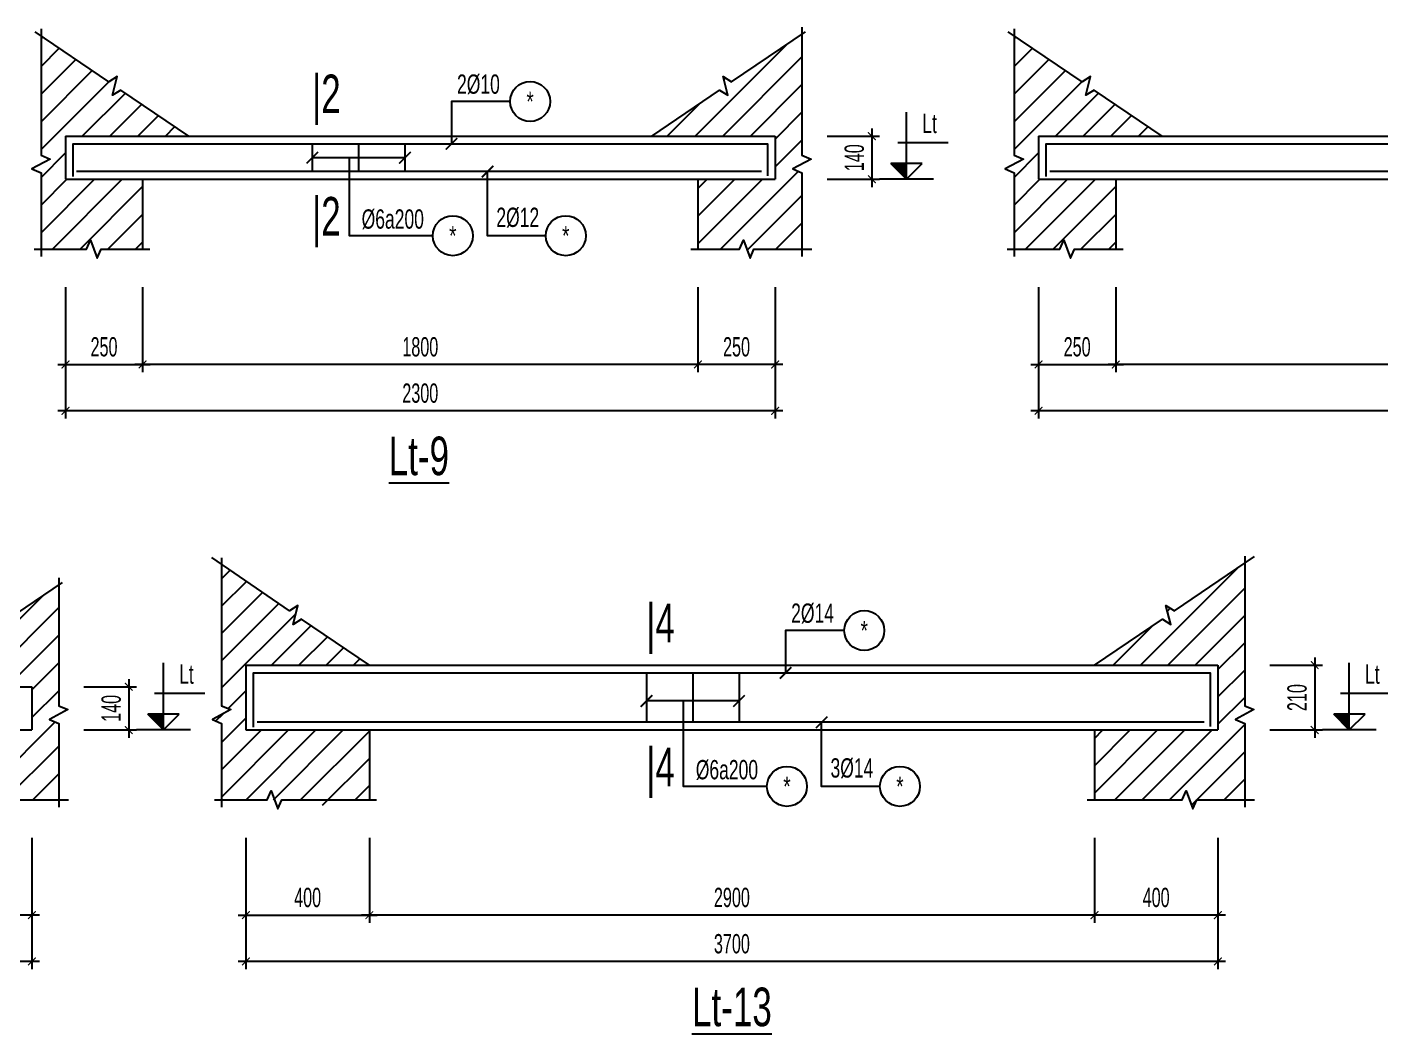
# Model space of a CAD drawing. Header units: millimetres. Extents: x 0 to 23128, y 0 to 16335.
# Drawn here: x 7968 to 12356, y 9179 to 12441 of the extents above; entities that cross this region are included whole.
import ezdxf
from ezdxf.enums import TextEntityAlignment as Align

# ---------------------------------------------------------------- set-up
doc = ezdxf.new("R2010")
doc.units = ezdxf.units.MM
doc.header["$LTSCALE"] = 100
doc.header["$MEASUREMENT"] = 0
doc.header["$PDMODE"] = 2
doc.layers.get('0').update_dxf_attribs({"lineweight": 20})
doc.layers.get('Defpoints').update_dxf_attribs({"color": 40, "lineweight": 20})
for name, color, linetype in [('CDC.02.DIM', 1, 'Continuous'), ('CDC.03.BORDER', 3, 'Continuous'), ('CDC.05.STEEL', 4, 'Continuous'), ('CDC.06.TEXT', 2, 'Continuous'), ('CDC.10.HATCH', 9, 'Continuous'), ('CDC.11.NOTE', 8, 'Continuous'), ('CDC.14.STEELNUM', 9, 'Continuous')]:
    doc.layers.add(name, color=color, linetype=linetype)
doc.styles.add('ARIAL', font='arial.ttf', dxfattribs={"width": 0.6})
doc.dimstyles.new('dim25', dxfattribs={"dimscale": 25, "dimtxt": 2.5, "dimasz": 1, "dimexe": 1, "dimexo": 0, "dimgap": 1, "dimtad": 1, "dimdec": 0, "dimdsep": 46, "dimtxsty": 'ARIAL', "dimblk": 'ARCHTICK', "dimcen": 1, "dimdle": 1, "dimclrd": 1, "dimclre": 1, "dimclrt": 2, "dimadec": 0, "dimazin": 0, "dimtfac": 0.00072, "dimtdec": 0, "dimtix": 1, "dimtmove": 2, "dimatfit": 3, "dimldrblk": 'ARCHTICK', "dimfxl": 1, "dimtolj": 1, "dimarcsym": 0})

# ---------------------------------------------------------------- blocks, each defined once
blk = doc.blocks.new('_ArchTick')
at = {"color": 0, "linetype": 'ByBlock', "const_width": 0.15}
blk.add_lwpolyline([(-0.5, -0.5), (0.5, 0.5)], dxfattribs=at)
blk = doc.blocks.new('*D51')
at = {"layer": 'CDC.02.DIM', "color": 1, "lineweight": -2, "transparency": 16777216}
for p, q in [((8092.5, 11597.7), (8092.5, 11322.7)), ((8342.5, 11597.7), (8342.5, 11322.7)), ((8067.5, 11347.7), (8367.5, 11347.7))]:
    blk.add_line(p, q, dxfattribs=at)
at = {"layer": 'Defpoints', "color": 0, "transparency": 16777216}
for p in [(8092.5, 11597.7), (8342.5, 11597.7), (8342.5, 11347.7)]:
    blk.add_point(p, dxfattribs=at)
at = {"layer": 'CDC.02.DIM', "color": 1, "lineweight": -2, "transparency": 16777216, "xscale": 25, "yscale": 25, "zscale": 25, "rotation": 180}
blk.add_blockref('_ArchTick', (8092.5, 11347.7), dxfattribs=at)
at = {"layer": 'CDC.02.DIM', "color": 1, "lineweight": -2, "transparency": 16777216, "xscale": 25, "yscale": 25, "zscale": 25}
blk.add_blockref('_ArchTick', (8342.5, 11347.7), dxfattribs=at)
at = {"layer": 'CDC.02.DIM', "color": 2, "transparency": 16777216, "insert": (8217.5, 11404.6), "char_height": 62.5, "attachment_point": 5, "style": 'ARIAL'}
blk.add_mtext('\\A1;250', dxfattribs=at)
blk = doc.blocks.new('*D52')
at = {"layer": 'CDC.02.DIM', "color": 1, "lineweight": -2, "transparency": 16777216}
for p, q in [((10142.5, 11597.7), (10142.5, 11322.7)), ((10392.5, 11597.7), (10392.5, 11322.7)), ((10417.5, 11347.7), (10117.5, 11347.7))]:
    blk.add_line(p, q, dxfattribs=at)
at = {"layer": 'Defpoints', "color": 0, "transparency": 16777216}
for p in [(10142.5, 11597.7), (10392.5, 11597.7), (10142.5, 11347.7)]:
    blk.add_point(p, dxfattribs=at)
at = {"layer": 'CDC.02.DIM', "color": 1, "lineweight": -2, "transparency": 16777216, "xscale": 25, "yscale": 25, "zscale": 25, "rotation": 180}
blk.add_blockref('_ArchTick', (10142.5, 11347.7), dxfattribs=at)
at = {"layer": 'CDC.02.DIM', "color": 1, "lineweight": -2, "transparency": 16777216, "xscale": 25, "yscale": 25, "zscale": 25}
blk.add_blockref('_ArchTick', (10392.5, 11347.7), dxfattribs=at)
at = {"layer": 'CDC.02.DIM', "color": 2, "transparency": 16777216, "insert": (10267.5, 11404.6), "char_height": 62.5, "attachment_point": 5, "style": 'ARIAL'}
blk.add_mtext('\\A1;250', dxfattribs=at)
blk = doc.blocks.new('*D53')
at = {"layer": 'CDC.02.DIM', "color": 1, "lineweight": -2, "transparency": 16777216}
for p, q in [((8342.5, 11597.7), (8342.5, 11322.7)), ((10142.5, 11597.7), (10142.5, 11322.7)), ((10167.5, 11347.7), (8317.5, 11347.7))]:
    blk.add_line(p, q, dxfattribs=at)
at = {"layer": 'Defpoints', "color": 0, "transparency": 16777216}
for p in [(8342.5, 11597.7), (10142.5, 11597.7), (8342.5, 11347.7)]:
    blk.add_point(p, dxfattribs=at)
at = {"layer": 'CDC.02.DIM', "color": 1, "lineweight": -2, "transparency": 16777216, "xscale": 25, "yscale": 25, "zscale": 25, "rotation": 180}
blk.add_blockref('_ArchTick', (8342.5, 11347.7), dxfattribs=at)
at = {"layer": 'CDC.02.DIM', "color": 1, "lineweight": -2, "transparency": 16777216, "xscale": 25, "yscale": 25, "zscale": 25}
blk.add_blockref('_ArchTick', (10142.5, 11347.7), dxfattribs=at)
at = {"layer": 'CDC.02.DIM', "color": 2, "transparency": 16777216, "insert": (9242.5, 11404.6), "char_height": 62.5, "attachment_point": 5, "style": 'ARIAL'}
blk.add_mtext('\\A1;1800', dxfattribs=at)
blk = doc.blocks.new('*D54')
at = {"layer": 'CDC.02.DIM', "color": 1, "lineweight": -2, "transparency": 16777216}
for p, q in [((8092.5, 11597.7), (8092.5, 11172.7)), ((10392.5, 11597.7), (10392.5, 11172.7)), ((10417.5, 11197.7), (8067.5, 11197.7))]:
    blk.add_line(p, q, dxfattribs=at)
at = {"layer": 'Defpoints', "color": 0, "transparency": 16777216}
for p in [(8092.5, 11597.7), (10392.5, 11597.7), (8092.5, 11197.7)]:
    blk.add_point(p, dxfattribs=at)
at = {"layer": 'CDC.02.DIM', "color": 1, "lineweight": -2, "transparency": 16777216, "xscale": 25, "yscale": 25, "zscale": 25, "rotation": 180}
blk.add_blockref('_ArchTick', (8092.5, 11197.7), dxfattribs=at)
at = {"layer": 'CDC.02.DIM', "color": 1, "lineweight": -2, "transparency": 16777216, "xscale": 25, "yscale": 25, "zscale": 25}
blk.add_blockref('_ArchTick', (10392.5, 11197.7), dxfattribs=at)
at = {"layer": 'CDC.02.DIM', "color": 2, "transparency": 16777216, "insert": (9242.5, 11254.6), "char_height": 62.5, "attachment_point": 5, "style": 'ARIAL'}
blk.add_mtext('\\A1;2300', dxfattribs=at)
blk = doc.blocks.new('*D55')
at = {"layer": 'CDC.02.DIM', "color": 1, "lineweight": -2, "transparency": 16777216}
for p, q in [((10706.2, 12112.7), (10706.2, 11922.7)), ((10560.7, 12087.7), (10731.2, 12087.7)), ((10560.7, 11947.7), (10731.2, 11947.7))]:
    blk.add_line(p, q, dxfattribs=at)
at = {"layer": 'Defpoints', "color": 0, "transparency": 16777216}
for p in [(10560.7, 12087.7), (10560.7, 11947.7), (10706.2, 11947.7)]:
    blk.add_point(p, dxfattribs=at)
at = {"layer": 'CDC.02.DIM', "color": 1, "lineweight": -2, "transparency": 16777216, "xscale": 25, "yscale": 25, "zscale": 25}
for p, rotation in [((10706.2, 12087.7), 90), ((10706.2, 11947.7), 270)]:
    blk.add_blockref('_ArchTick', p, dxfattribs=dict(at, rotation=rotation))
at = {"layer": 'CDC.02.DIM', "color": 2, "transparency": 16777216, "insert": (10649.3, 12017.7), "char_height": 62.5, "attachment_point": 5, "rotation": 90, "style": 'ARIAL'}
blk.add_mtext('\\A1;140', dxfattribs=at)
blk = doc.blocks.new('*D56')
at = {"layer": 'CDC.02.DIM', "color": 1, "lineweight": -2, "transparency": 16777216}
for p, q in [((11246.4, 11597.7), (11246.4, 11322.7)), ((11496.4, 11597.7), (11496.4, 11322.7)), ((11221.4, 11347.7), (11521.4, 11347.7))]:
    blk.add_line(p, q, dxfattribs=at)
at = {"layer": 'Defpoints', "color": 0, "transparency": 16777216}
for p in [(11246.4, 11597.7), (11496.4, 11597.7), (11496.4, 11347.7)]:
    blk.add_point(p, dxfattribs=at)
at = {"layer": 'CDC.02.DIM', "color": 1, "lineweight": -2, "transparency": 16777216, "xscale": 25, "yscale": 25, "zscale": 25, "rotation": 180}
blk.add_blockref('_ArchTick', (11246.4, 11347.7), dxfattribs=at)
at = {"layer": 'CDC.02.DIM', "color": 1, "lineweight": -2, "transparency": 16777216, "xscale": 25, "yscale": 25, "zscale": 25}
blk.add_blockref('_ArchTick', (11496.4, 11347.7), dxfattribs=at)
at = {"layer": 'CDC.02.DIM', "color": 2, "transparency": 16777216, "insert": (11371.4, 11404.6), "char_height": 62.5, "attachment_point": 5, "style": 'ARIAL'}
blk.add_mtext('\\A1;250', dxfattribs=at)
blk = doc.blocks.new('*D58')
at = {"layer": 'CDC.02.DIM', "color": 1, "lineweight": -2, "transparency": 16777216}
for p, q in [((11496.4, 11597.7), (11496.4, 11322.7)), ((13796.4, 11597.7), (13796.4, 11322.7)), ((13821.4, 11347.7), (11471.4, 11347.7))]:
    blk.add_line(p, q, dxfattribs=at)
at = {"layer": 'Defpoints', "color": 0, "transparency": 16777216}
for p in [(11496.4, 11597.7), (13796.4, 11597.7), (11496.4, 11347.7)]:
    blk.add_point(p, dxfattribs=at)
at = {"layer": 'CDC.02.DIM', "color": 1, "lineweight": -2, "transparency": 16777216, "xscale": 25, "yscale": 25, "zscale": 25, "rotation": 180}
blk.add_blockref('_ArchTick', (11496.4, 11347.7), dxfattribs=at)
at = {"layer": 'CDC.02.DIM', "color": 1, "lineweight": -2, "transparency": 16777216, "xscale": 25, "yscale": 25, "zscale": 25}
blk.add_blockref('_ArchTick', (13796.4, 11347.7), dxfattribs=at)
at = {"layer": 'CDC.02.DIM', "color": 2, "transparency": 16777216, "insert": (12646.4, 11404.6), "char_height": 62.5, "attachment_point": 5, "style": 'ARIAL'}
blk.add_mtext('\\A1;2300', dxfattribs=at)
blk = doc.blocks.new('*D59')
at = {"layer": 'CDC.02.DIM', "color": 1, "lineweight": -2, "transparency": 16777216}
for p, q in [((11246.4, 11597.7), (11246.4, 11172.7)), ((14046.4, 11597.7), (14046.4, 11172.7)), ((14071.4, 11197.7), (11221.4, 11197.7))]:
    blk.add_line(p, q, dxfattribs=at)
at = {"layer": 'Defpoints', "color": 0, "transparency": 16777216}
for p in [(11246.4, 11597.7), (14046.4, 11597.7), (11246.4, 11197.7)]:
    blk.add_point(p, dxfattribs=at)
at = {"layer": 'CDC.02.DIM', "color": 1, "lineweight": -2, "transparency": 16777216, "xscale": 25, "yscale": 25, "zscale": 25, "rotation": 180}
blk.add_blockref('_ArchTick', (11246.4, 11197.7), dxfattribs=at)
at = {"layer": 'CDC.02.DIM', "color": 1, "lineweight": -2, "transparency": 16777216, "xscale": 25, "yscale": 25, "zscale": 25}
blk.add_blockref('_ArchTick', (14046.4, 11197.7), dxfattribs=at)
at = {"layer": 'CDC.02.DIM', "color": 2, "transparency": 16777216, "insert": (12646.4, 11254.6), "char_height": 62.5, "attachment_point": 5, "style": 'ARIAL'}
blk.add_mtext('\\A1;2800', dxfattribs=at)
blk = doc.blocks.new('*D67')
at = {"layer": 'CDC.02.DIM', "color": 1, "lineweight": -2, "transparency": 16777216}
for p, q in [((7733.9, 9813.4), (7733.9, 9538.4)), ((7983.9, 9813.4), (7983.9, 9538.4)), ((8008.9, 9563.4), (7708.9, 9563.4))]:
    blk.add_line(p, q, dxfattribs=at)
at = {"layer": 'Defpoints', "color": 0, "transparency": 16777216}
for p in [(7733.9, 9813.4), (7983.9, 9813.4), (7733.9, 9563.4)]:
    blk.add_point(p, dxfattribs=at)
at = {"layer": 'CDC.02.DIM', "color": 1, "lineweight": -2, "transparency": 16777216, "xscale": 25, "yscale": 25, "zscale": 25, "rotation": 180}
blk.add_blockref('_ArchTick', (7733.9, 9563.4), dxfattribs=at)
at = {"layer": 'CDC.02.DIM', "color": 1, "lineweight": -2, "transparency": 16777216, "xscale": 25, "yscale": 25, "zscale": 25}
blk.add_blockref('_ArchTick', (7983.9, 9563.4), dxfattribs=at)
at = {"layer": 'CDC.02.DIM', "color": 2, "transparency": 16777216, "insert": (7858.9, 9620.4), "char_height": 62.5, "attachment_point": 5, "style": 'ARIAL'}
blk.add_mtext('\\A1;250', dxfattribs=at)
blk = doc.blocks.new('*D69')
at = {"layer": 'CDC.02.DIM', "color": 1, "lineweight": -2, "transparency": 16777216}
for p, q in [((5983.9, 9813.4), (5983.9, 9388.4)), ((7983.9, 9813.4), (7983.9, 9388.4)), ((8008.9, 9413.4), (5958.9, 9413.4))]:
    blk.add_line(p, q, dxfattribs=at)
at = {"layer": 'Defpoints', "color": 0, "transparency": 16777216}
for p in [(5983.9, 9813.4), (7983.9, 9813.4), (5983.9, 9413.4)]:
    blk.add_point(p, dxfattribs=at)
at = {"layer": 'CDC.02.DIM', "color": 1, "lineweight": -2, "transparency": 16777216, "xscale": 25, "yscale": 25, "zscale": 25, "rotation": 180}
blk.add_blockref('_ArchTick', (5983.9, 9413.4), dxfattribs=at)
at = {"layer": 'CDC.02.DIM', "color": 1, "lineweight": -2, "transparency": 16777216, "xscale": 25, "yscale": 25, "zscale": 25}
blk.add_blockref('_ArchTick', (7983.9, 9413.4), dxfattribs=at)
at = {"layer": 'CDC.02.DIM', "color": 2, "transparency": 16777216, "insert": (6983.9, 9470.4), "char_height": 62.5, "attachment_point": 5, "style": 'ARIAL'}
blk.add_mtext('\\A1;2000', dxfattribs=at)
blk = doc.blocks.new('*D70')
at = {"layer": 'CDC.02.DIM', "color": 1, "lineweight": -2, "transparency": 16777216}
for p, q in [((8297.7, 10328.4), (8297.7, 10138.4)), ((8152.1, 10303.4), (8322.7, 10303.4)), ((8152.1, 10163.4), (8322.7, 10163.4))]:
    blk.add_line(p, q, dxfattribs=at)
at = {"layer": 'Defpoints', "color": 0, "transparency": 16777216}
for p in [(8152.1, 10303.4), (8152.1, 10163.4), (8297.7, 10163.4)]:
    blk.add_point(p, dxfattribs=at)
at = {"layer": 'CDC.02.DIM', "color": 1, "lineweight": -2, "transparency": 16777216, "xscale": 25, "yscale": 25, "zscale": 25}
for p, rotation in [((8297.7, 10303.4), 90), ((8297.7, 10163.4), 270)]:
    blk.add_blockref('_ArchTick', p, dxfattribs=dict(at, rotation=rotation))
at = {"layer": 'CDC.02.DIM', "color": 2, "transparency": 16777216, "insert": (8240.8, 10233.4), "char_height": 62.5, "attachment_point": 5, "rotation": 90, "style": 'ARIAL'}
blk.add_mtext('\\A1;140', dxfattribs=at)
blk = doc.blocks.new('*D71')
at = {"layer": 'CDC.02.DIM', "color": 1, "lineweight": -2, "transparency": 16777216}
for p, q in [((8677.4, 9813.4), (8677.4, 9538.4)), ((9077.4, 9813.4), (9077.4, 9538.4)), ((8652.4, 9563.4), (9102.4, 9563.4))]:
    blk.add_line(p, q, dxfattribs=at)
at = {"layer": 'Defpoints', "color": 0, "transparency": 16777216}
for p in [(8677.4, 9813.4), (9077.4, 9813.4), (9077.4, 9563.4)]:
    blk.add_point(p, dxfattribs=at)
at = {"layer": 'CDC.02.DIM', "color": 1, "lineweight": -2, "transparency": 16777216, "xscale": 25, "yscale": 25, "zscale": 25, "rotation": 180}
blk.add_blockref('_ArchTick', (8677.4, 9563.4), dxfattribs=at)
at = {"layer": 'CDC.02.DIM', "color": 1, "lineweight": -2, "transparency": 16777216, "xscale": 25, "yscale": 25, "zscale": 25}
blk.add_blockref('_ArchTick', (9077.4, 9563.4), dxfattribs=at)
at = {"layer": 'CDC.02.DIM', "color": 2, "transparency": 16777216, "insert": (8877.4, 9620.4), "char_height": 62.5, "attachment_point": 5, "style": 'ARIAL'}
blk.add_mtext('\\A1;400', dxfattribs=at)
blk = doc.blocks.new('*D72')
at = {"layer": 'CDC.02.DIM', "color": 1, "lineweight": -2, "transparency": 16777216}
for p, q in [((11427.4, 9813.4), (11427.4, 9538.4)), ((11827.4, 9813.4), (11827.4, 9538.4)), ((11852.4, 9563.4), (11402.4, 9563.4))]:
    blk.add_line(p, q, dxfattribs=at)
at = {"layer": 'Defpoints', "color": 0, "transparency": 16777216}
for p in [(11427.4, 9813.4), (11827.4, 9813.4), (11427.4, 9563.4)]:
    blk.add_point(p, dxfattribs=at)
at = {"layer": 'CDC.02.DIM', "color": 1, "lineweight": -2, "transparency": 16777216, "xscale": 25, "yscale": 25, "zscale": 25, "rotation": 180}
blk.add_blockref('_ArchTick', (11427.4, 9563.4), dxfattribs=at)
at = {"layer": 'CDC.02.DIM', "color": 1, "lineweight": -2, "transparency": 16777216, "xscale": 25, "yscale": 25, "zscale": 25}
blk.add_blockref('_ArchTick', (11827.4, 9563.4), dxfattribs=at)
at = {"layer": 'CDC.02.DIM', "color": 2, "transparency": 16777216, "insert": (11627.4, 9620.4), "char_height": 62.5, "attachment_point": 5, "style": 'ARIAL'}
blk.add_mtext('\\A1;400', dxfattribs=at)
blk = doc.blocks.new('*D73')
at = {"layer": 'CDC.02.DIM', "color": 1, "lineweight": -2, "transparency": 16777216}
for p, q in [((9077.4, 9813.4), (9077.4, 9538.4)), ((11427.4, 9813.4), (11427.4, 9538.4)), ((11452.4, 9563.4), (9052.4, 9563.4))]:
    blk.add_line(p, q, dxfattribs=at)
at = {"layer": 'Defpoints', "color": 0, "transparency": 16777216}
for p in [(9077.4, 9813.4), (11427.4, 9813.4), (9077.4, 9563.4)]:
    blk.add_point(p, dxfattribs=at)
at = {"layer": 'CDC.02.DIM', "color": 1, "lineweight": -2, "transparency": 16777216, "xscale": 25, "yscale": 25, "zscale": 25, "rotation": 180}
blk.add_blockref('_ArchTick', (9077.4, 9563.4), dxfattribs=at)
at = {"layer": 'CDC.02.DIM', "color": 1, "lineweight": -2, "transparency": 16777216, "xscale": 25, "yscale": 25, "zscale": 25}
blk.add_blockref('_ArchTick', (11427.4, 9563.4), dxfattribs=at)
at = {"layer": 'CDC.02.DIM', "color": 2, "transparency": 16777216, "insert": (10252.4, 9620.4), "char_height": 62.5, "attachment_point": 5, "style": 'ARIAL'}
blk.add_mtext('\\A1;2900', dxfattribs=at)
blk = doc.blocks.new('*D74')
at = {"layer": 'CDC.02.DIM', "color": 1, "lineweight": -2, "transparency": 16777216}
for p, q in [((8677.4, 9813.4), (8677.4, 9388.4)), ((11827.4, 9813.4), (11827.4, 9388.4)), ((11852.4, 9413.4), (8652.4, 9413.4))]:
    blk.add_line(p, q, dxfattribs=at)
at = {"layer": 'Defpoints', "color": 0, "transparency": 16777216}
for p in [(8677.4, 9813.4), (11827.4, 9813.4), (8677.4, 9413.4)]:
    blk.add_point(p, dxfattribs=at)
at = {"layer": 'CDC.02.DIM', "color": 1, "lineweight": -2, "transparency": 16777216, "xscale": 25, "yscale": 25, "zscale": 25, "rotation": 180}
blk.add_blockref('_ArchTick', (8677.4, 9413.4), dxfattribs=at)
at = {"layer": 'CDC.02.DIM', "color": 1, "lineweight": -2, "transparency": 16777216, "xscale": 25, "yscale": 25, "zscale": 25}
blk.add_blockref('_ArchTick', (11827.4, 9413.4), dxfattribs=at)
at = {"layer": 'CDC.02.DIM', "color": 2, "transparency": 16777216, "insert": (10252.4, 9470.4), "char_height": 62.5, "attachment_point": 5, "style": 'ARIAL'}
blk.add_mtext('\\A1;3700', dxfattribs=at)
blk = doc.blocks.new('*D75')
at = {"layer": 'CDC.02.DIM', "color": 1, "lineweight": -2, "transparency": 16777216}
for p, q in [((11995.6, 10373.4), (12166.2, 10373.4)), ((12141.2, 10398.4), (12141.2, 10138.4)), ((11995.6, 10163.4), (12166.2, 10163.4))]:
    blk.add_line(p, q, dxfattribs=at)
at = {"layer": 'Defpoints', "color": 0, "transparency": 16777216}
for p in [(11995.6, 10373.4), (11995.6, 10163.4), (12141.2, 10163.4)]:
    blk.add_point(p, dxfattribs=at)
at = {"layer": 'CDC.02.DIM', "color": 1, "lineweight": -2, "transparency": 16777216, "xscale": 25, "yscale": 25, "zscale": 25}
for p, rotation in [((12141.2, 10373.4), 90), ((12141.2, 10163.4), 270)]:
    blk.add_blockref('_ArchTick', p, dxfattribs=dict(at, rotation=rotation))
at = {"layer": 'CDC.02.DIM', "color": 2, "transparency": 16777216, "insert": (12084.3, 10268.4), "char_height": 62.5, "attachment_point": 5, "rotation": 90, "style": 'ARIAL'}
blk.add_mtext('\\A1;210', dxfattribs=at)

msp = doc.modelspace()

# ---------------------------------------------------------------- hatches: boundary and pattern name
at = {"layer": 'CDC.10.HATCH'}
h = msp.add_hatch(dxfattribs=at)
h.set_pattern_fill('ANSI31', color=256, scale=20, style=0)
h.set_pattern_definition([(45, (-55791.423, 7947.55), (-44.90128, 44.90128), [])])
h.paths.add_polyline_path([(10479.4, 12418), (10251.4, 12263.3), (10224.3, 12280.5), (10239.6, 12219.9), (10212.6, 12237), (9992.5, 12087.7), (10392.5, 12087.7), (10392.5, 11947.7), (10142.5, 11947.7), (10142.5, 11721.4), (10276.7, 11721.4), (10289.5, 11751), (10311.1, 11691.8), (10323.9, 11721.4), (10479.4, 11721.4), (10479.4, 11969.1), (10449.8, 11981.9), (10509, 12013.5), (10479.4, 12026.3)])
h = msp.add_hatch(dxfattribs=at)
h.set_pattern_fill('ANSI31', color=256, scale=20, style=0)
h.set_pattern_definition([(45, (-55891.423, 7947.55), (-44.90128, 44.90128), [])])
h.paths.add_polyline_path([(8272.3, 12237), (8245.3, 12219.9), (8260.6, 12280.5), (8233.5, 12263.3), (8013.4, 12412.6), (8013.4, 12026.3), (8043, 12013.5), (7983.8, 11981.9), (8013.4, 11969.1), (8013.4, 11721.4), (8161.2, 11721.4), (8174, 11751), (8195.6, 11691.8), (8208.4, 11721.4), (8342.5, 11721.4), (8342.5, 11947.7), (8092.5, 11947.7), (8092.5, 12087.7), (8492.5, 12087.7)])
h = msp.add_hatch(dxfattribs=at)
h.set_pattern_fill('ANSI31', color=256, scale=20, style=0)
h.set_pattern_definition([(45, (-52737.44, 7947.55), (-44.90128, 44.90128), [])])
h.paths.add_polyline_path([(11426.3, 12237), (11399.3, 12219.9), (11414.6, 12280.5), (11387.5, 12263.3), (11167.4, 12412.6), (11167.4, 12026.3), (11197, 12013.5), (11137.8, 11981.9), (11167.4, 11969.1), (11167.4, 11721.4), (11315.2, 11721.4), (11328, 11751), (11349.6, 11691.8), (11362.4, 11721.4), (11496.4, 11721.4), (11496.4, 11947.7), (11246.4, 11947.7), (11246.4, 12087.7), (11646.4, 12087.7)])
h = msp.add_hatch(dxfattribs=at)
h.set_pattern_fill('ANSI31', color=256, scale=500, style=0)
h.set_pattern_definition([(45, (-11146490.126, -2721998.165), (-44.19417382, 44.19417382), [])])
h.paths.add_polyline_path([(8857.3, 10522.7), (8830.3, 10505.6), (8845.6, 10566.2), (8818.5, 10549), (8598.4, 10700.2), (8598.4, 10242.1), (8628, 10229.2), (8568.8, 10197.7), (8598.4, 10184.8), (8598.4, 9937.1), (8896.2, 9937.1), (8909, 9966.7), (8930.6, 9907.5), (8943.4, 9937.1), (9077.4, 9937.1), (9077.4, 10163.4), (8677.4, 10163.4), (8677.4, 10373.4), (9077.4, 10373.4)])
h = msp.add_hatch(dxfattribs=at)
h.set_pattern_fill('ANSI31', color=256, scale=500, style=0)
h.set_pattern_definition([(45, (11685.7, 10305.62), (-44.194, 44.194), [])])
h.paths.add_polyline_path([(11914.4, 10703.7), (11686.4, 10549), (11659.3, 10566.2), (11674.6, 10505.6), (11647.6, 10522.7), (11427.4, 10373.4), (11827.4, 10373.4), (11827.4, 10163.4), (11427.4, 10163.4), (11427.4, 9937.1), (11711.6, 9937.1), (11724.5, 9966.7), (11746, 9907.5), (11758.9, 9937.1), (11914.4, 9937.1), (11914.4, 10184.8), (11884.8, 10197.7), (11944, 10229.2), (11914.4, 10242.1)])
h = msp.add_hatch(dxfattribs=at)
h.set_pattern_fill('ANSI31', color=256, scale=20, style=0)
h.set_pattern_definition([(45, (-58199.94, 6163.284), (-44.90128, 44.90128), [])])
h.paths.add_polyline_path([(8070.9, 10633.7), (7842.9, 10479), (7815.8, 10496.2), (7831.1, 10435.6), (7804.1, 10452.7), (7583.9, 10303.4), (7983.9, 10303.4), (7983.9, 10163.4), (7733.9, 10163.4), (7733.9, 9937.1), (7868.1, 9937.1), (7881, 9966.7), (7902.5, 9907.5), (7915.4, 9937.1), (8070.9, 9937.1), (8070.9, 10184.8), (8041.3, 10197.7), (8100.5, 10229.2), (8070.9, 10242.1)])

# ---------------------------------------------------------------- linework, layer by layer
at = {"layer": 'CDC.02.DIM'}
for p, q in [((10818.5, 11947.7), (10818.5, 12164.8)), ((10953, 12065.4), (10789.8, 12065.4)), ((10818.5, 11947.7), (10767.8, 11998.4)), ((10869.3, 11998.4), (10767.8, 11998.4)), ((10818.5, 11947.7), (10869.3, 11998.4)), ((10905.8, 11947.7), (10731.2, 11947.7)), ((8410, 10163.4), (8410, 10380.5)), ((12253.5, 10163.4), (12253.5, 10380.5)), ((8544.5, 10281.1), (8381.3, 10281.1)), ((12388, 10281.1), (12224.8, 10281.1)), ((8410, 10163.4), (8359.3, 10214.2)), ((8460.8, 10214.2), (8359.3, 10214.2)), ((8410, 10163.4), (8460.8, 10214.2)), ((12253.5, 10163.4), (12202.8, 10214.2)), ((12304.3, 10214.2), (12202.8, 10214.2)), ((12253.5, 10163.4), (12304.3, 10214.2)), ((8497.3, 10163.4), (8322.7, 10163.4)), ((12340.8, 10163.4), (12166.2, 10163.4))]:
    msp.add_line(p, q, dxfattribs=at)
for points in [[(10767.8, 11998.4), (10818.5, 11947.7), (10818.5, 11998.4)], [(8359.3, 10214.2), (8410, 10163.4), (8410, 10214.2)], [(12202.8, 10214.2), (12253.5, 10163.4), (12253.5, 10214.2)]]:
    msp.add_solid(points, dxfattribs=at)
at = {"layer": 'CDC.03.BORDER'}
for p, q in [((8092.5, 12087.7), (10392.5, 12087.7)), ((8092.5, 12087.7), (8092.5, 11947.7)), ((10392.5, 12087.7), (10392.5, 11947.7)), ((11246.4, 12087.7), (14046.4, 12087.7)), ((11246.4, 12087.7), (11246.4, 11947.7)), ((8092.5, 11947.7), (10392.5, 11947.7)), ((8342.5, 11947.7), (8342.5, 11721.4)), ((10142.5, 11947.7), (10142.5, 11721.4)), ((11246.4, 11947.7), (14046.4, 11947.7)), ((11496.4, 11947.7), (11496.4, 11721.4)), ((8677.4, 10373.4), (11827.4, 10373.4)), ((8677.4, 10373.4), (8677.4, 10163.4)), ((11827.4, 10373.4), (11827.4, 10163.4)), ((5983.9, 10303.4), (7983.9, 10303.4)), ((7983.9, 10303.4), (7983.9, 10163.4)), ((5983.9, 10163.4), (7983.9, 10163.4)), ((8677.4, 10163.4), (11827.4, 10163.4)), ((9077.4, 10163.4), (9077.4, 9937.1)), ((11427.4, 10163.4), (11427.4, 9937.1))]:
    msp.add_line(p, q, dxfattribs=at)
at = {"layer": 'CDC.05.STEEL'}
for p, q in [((8892.6, 12062.7), (8892.6, 11972.7)), ((9042.6, 12062.7), (9042.6, 11972.7)), ((9192.6, 12062.7), (9192.6, 11972.7)), ((10348.3, 11972.7), (8128.7, 11972.7)), ((14002.2, 11972.7), (11282.7, 11972.7)), ((9975.6, 10348.4), (9975.6, 10188.4)), ((10125.6, 10348.4), (10125.6, 10188.4)), ((10275.6, 10348.4), (10275.6, 10188.4)), ((11783.2, 10188.4), (8713.7, 10188.4))]:
    msp.add_line(p, q, dxfattribs=at)
for points in [[(8117.5, 11956.3), (8117.5, 12062.7), (10367.5, 12062.7), (10367.5, 11958.5)], [(11271.4, 11956.3), (11271.4, 12062.7), (14021.4, 12062.7), (14021.4, 11958.5)], [(8702.4, 10172.1), (8702.4, 10348.4), (11802.4, 10348.4), (11802.4, 10174.3)]]:
    msp.add_lwpolyline(points, dxfattribs=at)
at = {"layer": 'CDC.11.NOTE'}
for p, q in [((9192.6, 12017.7), (8892.6, 12017.7)), ((10275.6, 10257.4), (9975.6, 10257.4))]:
    msp.add_line(p, q, dxfattribs=at)
for points in [[(8013.4, 12435.6), (8013.4, 12026.3), (8043, 12013.5), (7983.8, 11981.9), (8013.4, 11969.1), (8013.4, 11697.8)], [(8492.5, 12087.7), (8272.3, 12237), (8245.3, 12219.9), (8260.6, 12280.5), (8233.5, 12263.3), (7994, 12425.8)], [(9992.5, 12087.7), (10212.6, 12237), (10239.6, 12219.9), (10224.3, 12280.5), (10251.4, 12263.3), (10490.9, 12425.8)], [(10479.4, 12441), (10479.4, 12026.3), (10509, 12013.5), (10449.8, 11981.9), (10479.4, 11969.1), (10479.4, 11697.8)], [(11167.4, 12435.6), (11167.4, 12026.3), (11197, 12013.5), (11137.8, 11981.9), (11167.4, 11969.1), (11167.4, 11697.8)], [(11646.4, 12087.7), (11426.3, 12237), (11399.3, 12219.9), (11414.6, 12280.5), (11387.5, 12263.3), (11148, 12425.8)], [(9533.6, 12199.9), (9343.5, 12199.9), (9343.5, 12062.7)], [(9283.1, 11764.9), (9013, 11764.9), (9013, 12017.7)], [(9649.2, 11764.9), (9460.4, 11764.9), (9460.4, 11972.7)], [(7990.7, 11721.4), (8161.2, 11721.4), (8174, 11751), (8195.6, 11691.8), (8208.4, 11721.4), (8366.1, 11721.4)], [(10118.8, 11721.4), (10276.7, 11721.4), (10289.5, 11751), (10311.1, 11691.8), (10323.9, 11721.4), (10511.3, 11721.4)], [(11144.7, 11721.4), (11315.2, 11721.4), (11328, 11751), (11349.6, 11691.8), (11362.4, 11721.4), (11520.1, 11721.4)], [(9077.4, 10373.4), (8857.3, 10522.7), (8830.3, 10505.6), (8845.6, 10566.2), (8818.5, 10549), (8566.9, 10721.8)], [(8598.4, 10721.3), (8598.4, 10242.1), (8628, 10229.2), (8568.8, 10197.7), (8598.4, 10184.8), (8598.4, 9913.5)], [(11427.4, 10373.4), (11647.6, 10522.7), (11674.6, 10505.6), (11659.3, 10566.2), (11686.4, 10549), (11946.3, 10725.4)], [(11914.4, 10726.7), (11914.4, 10242.1), (11944, 10229.2), (11884.8, 10197.7), (11914.4, 10184.8), (11914.4, 9913.5)], [(7583.9, 10303.4), (7804.1, 10452.7), (7831.1, 10435.6), (7815.8, 10496.2), (7842.9, 10479), (8082.4, 10641.5)], [(8070.9, 10656.7), (8070.9, 10242.1), (8100.5, 10229.2), (8041.3, 10197.7), (8070.9, 10184.8), (8070.9, 9913.5)], [(10616.6, 10485.6), (10426.5, 10485.6), (10426.5, 10348.4)], [(10366.1, 9980.6), (10096, 9980.6), (10096, 10257.4)], [(10732.2, 9980.6), (10543.3, 9980.6), (10543.3, 10188.4)], [(7710.3, 9937.1), (7868.1, 9937.1), (7881, 9966.7), (7902.5, 9907.5), (7915.4, 9937.1), (8102.8, 9937.1)], [(8575.7, 9937.1), (8746.2, 9937.1), (8759, 9966.7), (8780.6, 9907.5), (8793.4, 9937.1), (9101.1, 9937.1)], [(11403.8, 9937.1), (11711.6, 9937.1), (11724.5, 9966.7), (11746, 9907.5), (11758.9, 9937.1), (11946.3, 9937.1)]]:
    msp.add_lwpolyline(points, dxfattribs=at)
at = {"layer": 'CDC.14.STEELNUM'}
for centre in [(9598.4, 12199.9, 0), (9347.9, 11764.9, 0), (9714, 11764.9, 0), (10681.4, 10485.6, 0), (10430.9, 9980.6, 0), (10797, 9980.6, 0)]:
    msp.add_circle(centre, 64.8, dxfattribs=at)

# ---------------------------------------------------------------- block references
at = {"layer": 'CDC.11.NOTE', "xscale": 37.5, "yscale": 37.5, "zscale": 37.5}
for p in [(9343.5, 12062.7), (8892.6, 12017.7), (9192.6, 12017.7), (9460.4, 11972.7), (10426.5, 10348.4), (9975.6, 10257.4), (10275.6, 10257.4), (10543.3, 10188.4)]:
    msp.add_blockref('_ArchTick', p, dxfattribs=at)

# ---------------------------------------------------------------- texts
at = {"layer": 'CDC.02.DIM', "style": 'ARIAL', "width": 0.65}
for p in [(10893.2, 12128.4), (8484.6, 10344.1), (12328.1, 10344.1)]:
    msp.add_text('Lt', height=62.5, dxfattribs=at).set_placement(p, align=Align.MIDDLE)
at = {"layer": 'CDC.06.TEXT', "style": 'ARIAL', "width": 0.65}
for s, height, p in [('|2', 125, (8938.2, 12208.6)), ('2%%C10', 62.5, (9430.9, 12256.3)), ('|2', 125, (8938.2, 11812)), ('%%C6a200', 62.5, (9153.3, 11819.1)), ('2%%C12', 62.5, (9558.4, 11824.7)), ('%%ULt-9', 125, (9237.8, 11051.5)), ('|4', 125, (10021.2, 10494.4)), ('2%%C14', 62.5, (10513.9, 10542)), ('|4', 125, (10021.2, 10027.7)), ('%%C6a200', 62.5, (10236.3, 10034.9)), ('3%%C14', 62.5, (10641.4, 10040.5)), ('%%ULt-13', 125, (10252.4, 9266.1))]:
    msp.add_text(s, height=height, dxfattribs=at).set_placement(p, align=Align.MIDDLE)
at = {"layer": 'CDC.14.STEELNUM', "style": 'ARIAL', "width": 0.7}
for p in [(9598.4, 12199.9, 0), (9347.9, 11764.9, 0), (9714, 11764.9, 0), (10681.4, 10485.6, 0), (10430.9, 9980.6, 0), (10797, 9980.6, 0)]:
    msp.add_text('*', height=62.5, dxfattribs=at).set_placement(p, align=Align.MIDDLE_CENTER)

# ---------------------------------------------------------------- dimensions: what is measured, and where the dimension line sits
at = {"layer": 'CDC.02.DIM'}
for base, p1, p2, angle, picture, middle in [((10706.2, 11947.7), (10560.7, 12087.7), (10560.7, 11947.7), 90, '*D55', (10649.3, 12017.7)), ((8342.5, 11347.7), (8092.5, 11597.7), (8342.5, 11597.7), 180, '*D51', (8217.5, 11404.6)), ((11496.4, 11347.7), (11246.4, 11597.7), (11496.4, 11597.7), 180, '*D56', (11371.4, 11404.6)), ((12141.2, 10163.4), (11995.6, 10373.4), (11995.6, 10163.4), 90, '*D75', (12084.3, 10268.4)), ((8297.7, 10163.4), (8152.1, 10303.4), (8152.1, 10163.4), 90, '*D70', (8240.8, 10233.4)), ((9077.4, 9563.4), (8677.4, 9813.4), (9077.4, 9813.4), 180, '*D71', (8877.4, 9620.4))]:
    dim = msp.add_linear_dim(base=base, p1=p1, p2=p2, angle=angle, dimstyle='dim25', dxfattribs=at)
    dim.commit()
    dim.dimension.update_dxf_attribs({"geometry": picture, "text_midpoint": middle})
for base, p1, p2, picture, middle in [((8092.5, 11197.7), (10392.5, 11597.7), (8092.5, 11597.7), '*D54', (9242.5, 11254.6)), ((8342.5, 11347.7), (10142.5, 11597.7), (8342.5, 11597.7), '*D53', (9242.5, 11404.6)), ((10142.5, 11347.7), (10392.5, 11597.7), (10142.5, 11597.7), '*D52', (10267.5, 11404.6)), ((11246.4, 11197.7), (14046.4, 11597.7), (11246.4, 11597.7), '*D59', (12646.4, 11254.6)), ((11496.4, 11347.7), (13796.4, 11597.7), (11496.4, 11597.7), '*D58', (12646.4, 11404.6)), ((5983.9, 9413.4), (7983.9, 9813.4), (5983.9, 9813.4), '*D69', (6983.9, 9470.4)), ((7733.9, 9563.4), (7983.9, 9813.4), (7733.9, 9813.4), '*D67', (7858.9, 9620.4)), ((11427.4, 9563.4), (11827.4, 9813.4), (11427.4, 9813.4), '*D72', (11627.4, 9620.4))]:
    dim = msp.add_linear_dim(base=base, p1=p1, p2=p2, dimstyle='dim25', dxfattribs=at)
    dim.commit()
    dim.dimension.update_dxf_attribs({"geometry": picture, "text_midpoint": middle})
for base, p1, p2, text, picture, middle in [((8677.4, 9413.4), (11827.4, 9813.4), (8677.4, 9813.4), '3700', '*D74', (10252.4, 9470.4)), ((9077.4, 9563.4), (11427.4, 9813.4), (9077.4, 9813.4), '2900', '*D73', (10252.4, 9620.4))]:
    dim = msp.add_linear_dim(base=base, p1=p1, p2=p2, text=text, dimstyle='dim25', dxfattribs=at)
    dim.commit()
    dim.dimension.update_dxf_attribs({"geometry": picture, "text_midpoint": middle})

doc.saveas('drawing.dxf')
